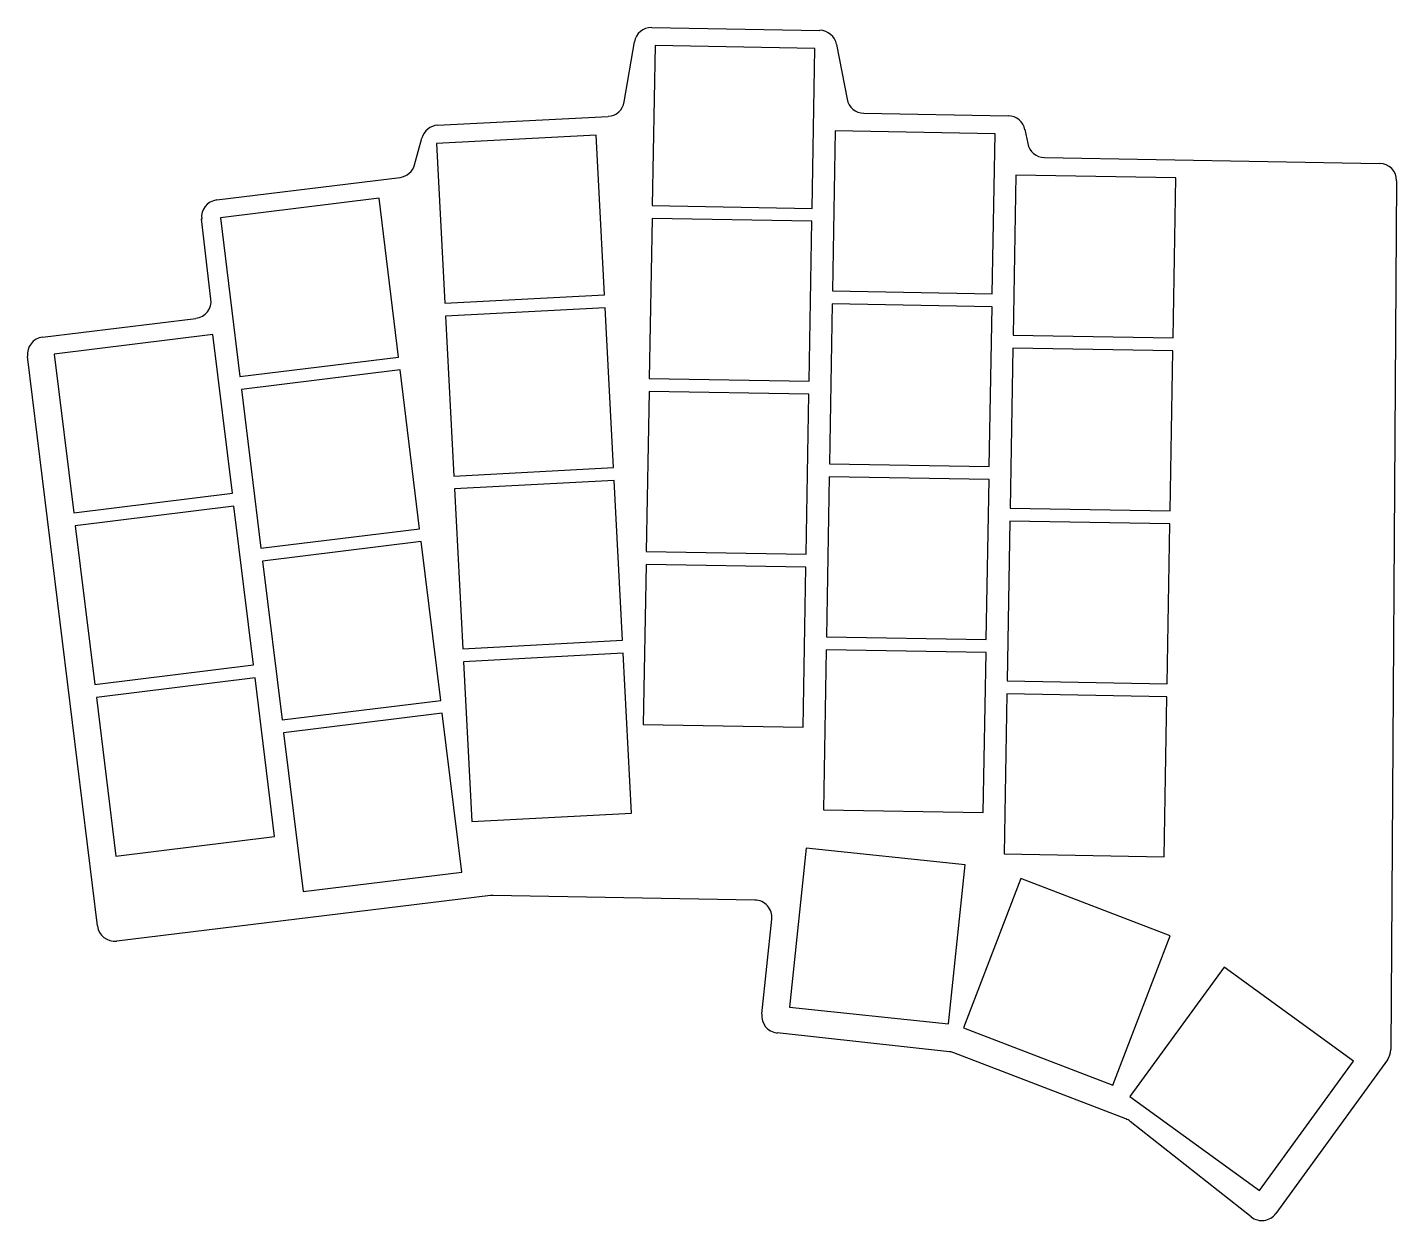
# Model space of a CAD drawing. Header units: millimetres. Extents: x 125 to 283, y -191 to -53.
import ezdxf

# ---------------------------------------------------------------- set-up
doc = ezdxf.new("R2010")
doc.units = ezdxf.units.MM

msp = doc.modelspace()

# ---------------------------------------------------------------- linework, layer by layer
for p, q in [((196.89, -53.09), (216.35, -53.43)), ((193.72, -61.7), (194.89, -54.75)), ((197.29, -55.19), (196.96, -73.69)), ((215.78, -55.52), (197.29, -55.19)), ((218.28, -55.05), (219.5, -61.39)), ((215.46, -74.01), (215.78, -55.52)), ((221.43, -63.02), (238.14, -63.31)), ((172.13, -64.4), (191.85, -63.37)), ((240.07, -64.91), (240.4, -66.53)), ((169.47, -68.96), (170.3, -65.88)), ((190.47, -65.54), (171.99, -66.51)), ((171.99, -66.51), (172.96, -84.98)), ((191.43, -84.02), (190.47, -65.54)), ((218.12, -65.06), (217.79, -83.56)), ((236.61, -65.38), (218.12, -65.06)), ((236.29, -83.88), (236.61, -65.38)), ((242.32, -68.13), (281.1, -68.81)), ((146.58, -73.03), (167.79, -70.43)), ((239.03, -70.17), (238.71, -88.67)), ((257.53, -70.5), (239.03, -70.17)), ((257.21, -88.99), (257.53, -70.5)), ((283.07, -70.82), (282.4, -171.29)), ((165.36, -72.84), (147, -75.1)), ((167.61, -91.2), (165.36, -72.84)), ((196.96, -73.69), (215.46, -74.01)), ((145.9, -84.51), (144.83, -75.24)), ((147, -75.1), (149.25, -93.46)), ((196.94, -75.19), (196.61, -93.69)), ((215.43, -75.51), (196.94, -75.19)), ((215.11, -94.01), (215.43, -75.51)), ((217.79, -83.56), (236.29, -83.88)), ((172.96, -84.98), (191.43, -84.02)), ((191.51, -85.51), (173.04, -86.48)), ((192.48, -103.99), (191.51, -85.51)), ((217.77, -85.05), (217.45, -103.55)), ((236.27, -85.38), (217.77, -85.05)), ((235.94, -103.87), (236.27, -85.38)), ((126.43, -88.91), (144.16, -86.73)), ((173.04, -86.48), (174.01, -104.96)), ((146.14, -88.6), (127.77, -90.86)), ((148.39, -106.96), (146.14, -88.6)), ((238.71, -88.67), (257.21, -88.99)), ((238.68, -90.17), (238.36, -108.67)), ((257.18, -90.49), (238.68, -90.17)), ((132.77, -156.99), (124.69, -91.13)), ((127.77, -90.86), (130.03, -109.22)), ((149.25, -93.46), (167.61, -91.2)), ((256.86, -108.99), (257.18, -90.49)), ((167.8, -92.69), (149.43, -94.95)), ((170.05, -111.05), (167.8, -92.69)), ((149.43, -94.95), (151.69, -113.31)), ((196.61, -93.69), (215.11, -94.01)), ((196.59, -95.19), (196.27, -113.68)), ((215.09, -95.51), (196.59, -95.19)), ((214.76, -114.01), (215.09, -95.51)), ((174.01, -104.96), (192.48, -103.99)), ((217.45, -103.55), (235.94, -103.87)), ((192.56, -105.49), (174.08, -106.45)), ((193.53, -123.96), (192.56, -105.49)), ((217.42, -105.05), (217.1, -123.55)), ((235.92, -105.37), (217.42, -105.05)), ((235.59, -123.87), (235.92, -105.37)), ((130.03, -109.22), (148.39, -106.96)), ((174.08, -106.45), (175.05, -124.93)), ((148.57, -108.45), (130.21, -110.71)), ((150.83, -126.81), (148.57, -108.45)), ((238.36, -108.67), (256.86, -108.99)), ((130.21, -110.71), (132.47, -129.07)), ((238.33, -110.17), (238.01, -128.66)), ((256.83, -110.49), (238.33, -110.17)), ((256.51, -128.99), (256.83, -110.49)), ((151.69, -113.31), (170.05, -111.05)), ((170.23, -112.54), (151.87, -114.8)), ((172.49, -130.9), (170.23, -112.54)), ((196.27, -113.68), (214.76, -114.01)), ((151.87, -114.8), (154.13, -133.16)), ((196.24, -115.18), (195.92, -133.68)), ((214.74, -115.51), (196.24, -115.18)), ((214.41, -134), (214.74, -115.51)), ((217.1, -123.55), (235.59, -123.87)), ((175.05, -124.93), (193.53, -123.96)), ((217.07, -125.05), (216.75, -143.55)), ((235.57, -125.37), (217.07, -125.05)), ((193.61, -125.46), (175.13, -126.43)), ((175.13, -126.43), (176.1, -144.9)), ((194.57, -143.93), (193.61, -125.46)), ((235.24, -143.87), (235.57, -125.37)), ((132.47, -129.07), (150.83, -126.81)), ((151.01, -128.3), (132.65, -130.56)), ((153.27, -146.66), (151.01, -128.3)), ((238.01, -128.66), (256.51, -128.99)), ((132.65, -130.56), (134.9, -148.92)), ((154.13, -133.16), (172.49, -130.9)), ((237.98, -130.16), (237.66, -148.66)), ((256.48, -130.49), (237.98, -130.16)), ((256.16, -148.98), (256.48, -130.49)), ((172.67, -132.39), (154.31, -134.65)), ((174.93, -150.76), (172.67, -132.39)), ((195.92, -133.68), (214.41, -134)), ((154.31, -134.65), (156.56, -153.01)), ((176.1, -144.9), (194.57, -143.93)), ((216.75, -143.55), (235.24, -143.87)), ((134.9, -148.92), (153.27, -146.66)), ((214.76, -147.99), (212.83, -166.39)), ((233.16, -149.92), (214.76, -147.99)), ((237.66, -148.66), (256.16, -148.98)), ((231.23, -168.32), (233.16, -149.92)), ((156.56, -153.01), (174.93, -150.76)), ((239.59, -151.49), (232.96, -168.76)), ((256.86, -158.12), (239.59, -151.49)), ((178.24, -153.47), (135, -158.73)), ((208.83, -153.99), (178.52, -153.46)), ((209.63, -167.17), (210.78, -156.2)), ((250.23, -175.39), (256.86, -158.12)), ((263.1, -161.75), (252.22, -176.72)), ((278.07, -172.62), (263.1, -161.75)), ((212.83, -166.39), (231.23, -168.32)), ((231.35, -171.54), (211.4, -169.36)), ((232.96, -168.76), (250.23, -175.39)), ((251.73, -179.29), (231.85, -171.66)), ((267.19, -187.59), (278.07, -172.62)), ((282.02, -172.46), (269.1, -190.24)), ((252.22, -176.72), (267.19, -187.59)), ((266.24, -190.63), (252.25, -179.59))]:
    msp.add_line(p, q)
for centre, start, end in [((196.86, -55.09), 89, 170.4405), ((216.31, -55.42), 10.8887, 89), ((191.75, -61.37), 273, 350.4405), ((221.46, -61.02), 190.8887, 269), ((238.11, -65.31), 11.4649, 89), ((172.24, -66.4), 93, 164.9277), ((242.36, -66.13), 191.4649, 269), ((167.54, -68.44), 277, 344.9277), ((281.07, -70.81), 359.6189, 89), ((146.82, -75.02), 97, 186.5692), ((143.92, -84.74), 277, 6.5692), ((126.67, -90.89), 97, 187), ((178.48, -155.46), 88.9864, 96.9373), ((208.79, -155.99), 354, 88.9864), ((134.76, -156.75), 187, 276.9373), ((211.62, -167.38), 174, 263.7753), ((231.14, -173.53), 69, 83.7753), ((280.4, -171.28), 324, 359.6189), ((251.01, -181.16), 51.7228, 69), ((267.48, -189.06), 231.7228, 324)]:
    msp.add_arc(centre, 2, start, end)

doc.saveas('drawing.dxf')
